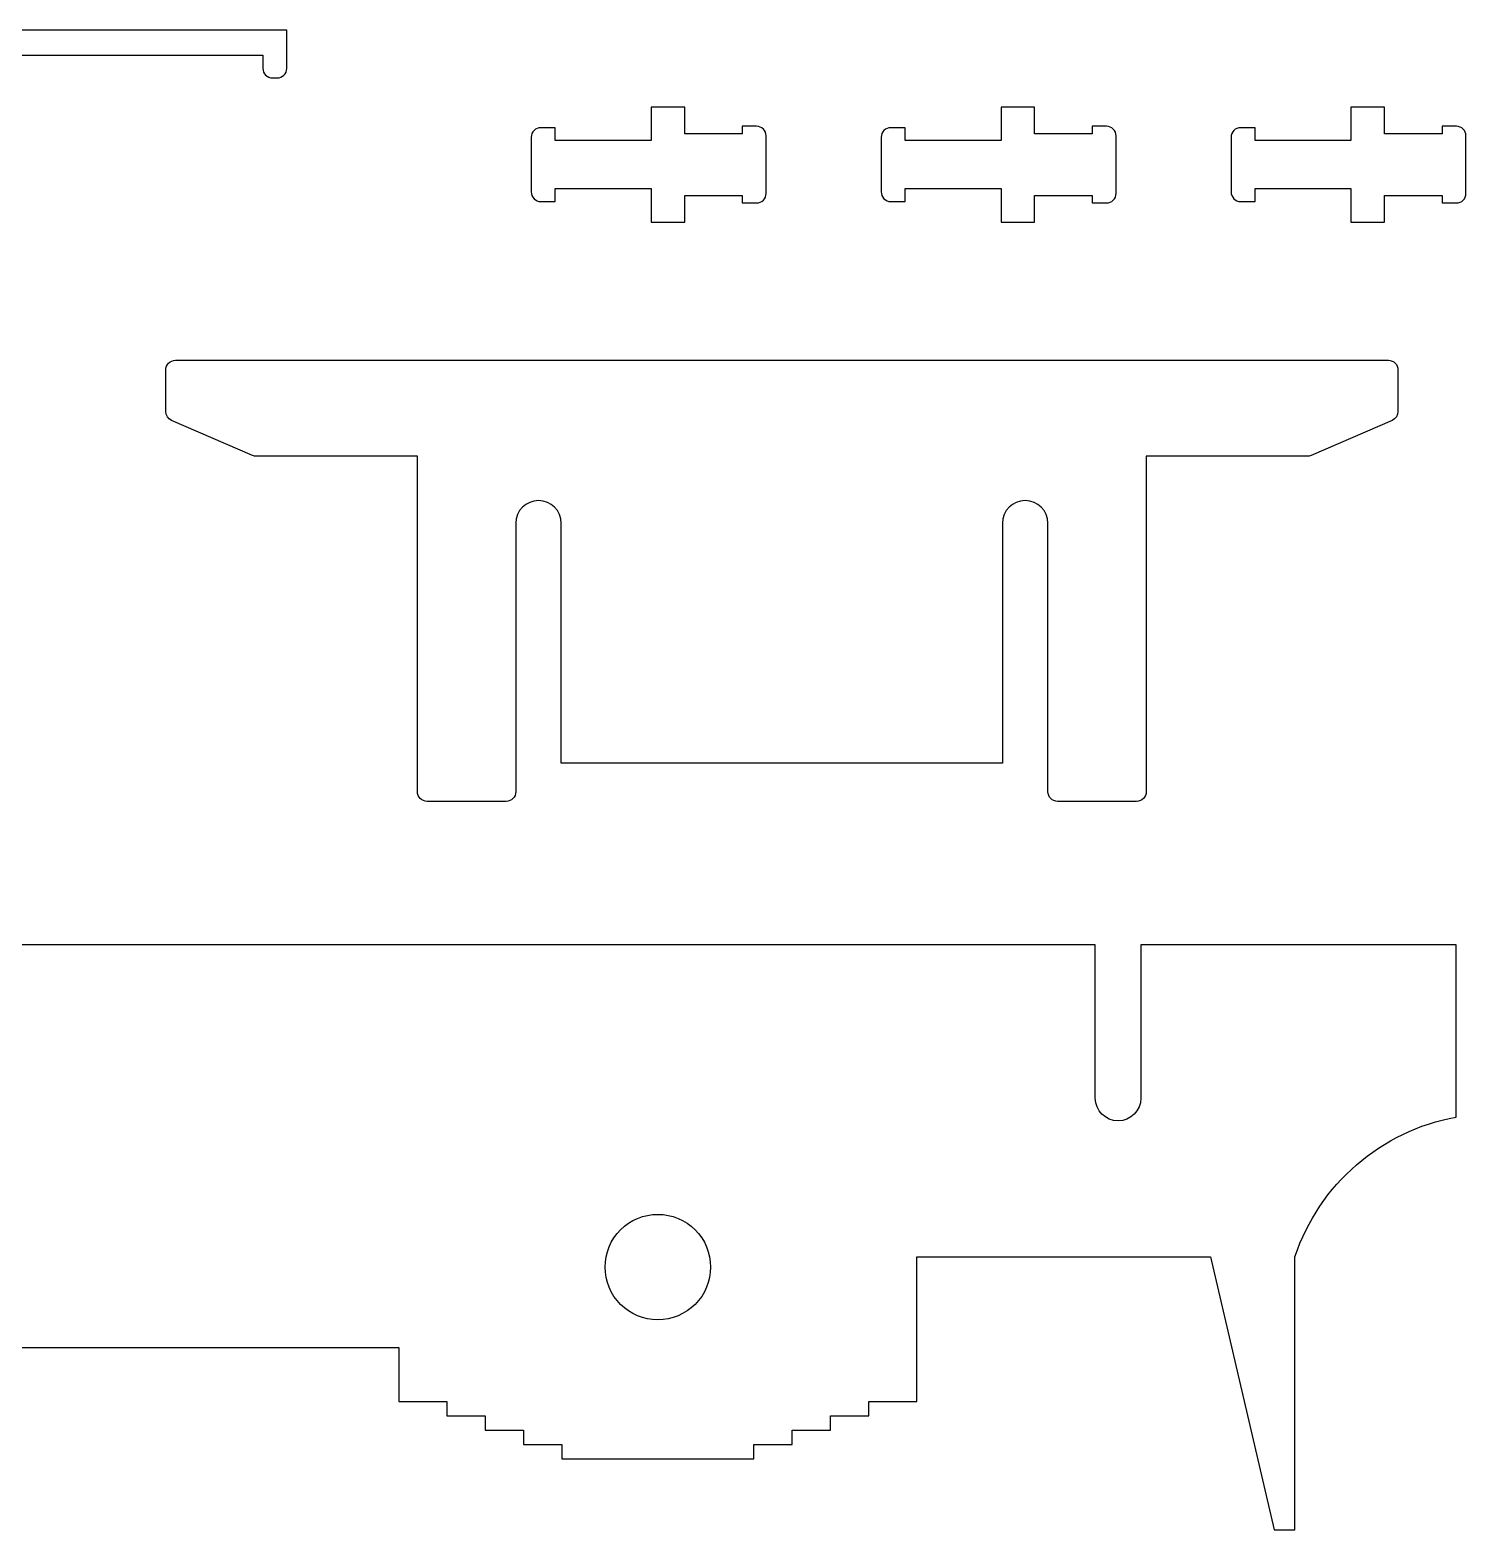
# Model space of a CAD drawing. Header units: millimetres. Extents: x 17 to 658, y 14 to 591.
# Drawn here: x 304.3 to 454.2, y 272.4 to 429 of the extents above; entities that cross this region are included whole.
import ezdxf

# ---------------------------------------------------------------- set-up
doc = ezdxf.new("R2010")
doc.units = ezdxf.units.MM

msp = doc.modelspace()

# ---------------------------------------------------------------- linework, layer by layer
at = {"flags": 128}
for points in [[(241.523653, 426.39132), (328.596939, 426.39132), (328.596939, 425.015164, 0.414214), (329.597782, 424.014321), (330.098203, 424.014321, 0.414214), (331.099045, 425.015164), (331.099045, 429.018535), (302.575038, 429.018534, -1)], [(356.612499, 412.112622, 0.414214), (357.613343, 411.111778), (359.114603, 411.111777), (359.114603, 412.462915), (369.123032, 412.462915), (369.123032, 408.959967), (372.62598, 408.959967), (372.62598, 411.742307), (378.631032, 411.742307), (378.631032, 410.961656), (380.132293, 410.961654, 0.414214), (381.133137, 411.962494), (381.133137, 417.967551, 0.414214), (380.132293, 418.96839), (378.631032, 418.968389), (378.631032, 418.187738), (372.62598, 418.187738), (372.62598, 420.970078), (369.123032, 420.970078), (369.123032, 417.46713), (359.114603, 417.46713), (359.114603, 418.818268), (357.613343, 418.818266, 0.414214), (356.612499, 417.817423), (356.612499, 412.112622)], [(393.133137, 412.112622, 0.414214), (394.13398, 411.111778), (395.63524, 411.111777), (395.63524, 412.462915), (405.643669, 412.462915), (405.643669, 408.959967), (409.146617, 408.959967), (409.146617, 411.742307), (415.151669, 411.742307), (415.151669, 410.961656), (416.65293, 410.961654, 0.414214), (417.653774, 411.962494), (417.653774, 417.967551, 0.414214), (416.65293, 418.96839), (415.151669, 418.968389), (415.151669, 418.187738), (409.146617, 418.187738), (409.146617, 420.970078), (405.643669, 420.970078), (405.643669, 417.46713), (395.63524, 417.46713), (395.63524, 418.818268), (394.13398, 418.818266, 0.414214), (393.133137, 417.817423), (393.133137, 412.112622)], [(429.653774, 412.112622, 0.414214), (430.654617, 411.111778), (432.155877, 411.111777), (432.155877, 412.462915), (442.164306, 412.462915), (442.164306, 408.959967), (445.667254, 408.959967), (445.667254, 411.742307), (451.672306, 411.742307), (451.672306, 410.961656), (453.173568, 410.961654, 0.414214), (454.174411, 411.962494), (454.174411, 417.967551, 0.414214), (453.173568, 418.96839), (451.672306, 418.968389), (451.672306, 418.187738), (445.667254, 418.187738), (445.667254, 420.970078), (442.164306, 420.970078), (442.164306, 417.46713), (432.155877, 417.46713), (432.155877, 418.818268), (430.654617, 418.818266, 0.414214), (429.653774, 417.817423), (429.653774, 412.112622)], [(345.739201, 348.498329, -0.414214), (344.73835, 349.499171), (344.738348, 384.528655), (327.93116, 384.528655, -0.102393), (327.533916, 384.610867), (319.069842, 388.27101, -0.299134), (318.466235, 389.18964), (318.466235, 393.536237, -0.414214), (319.467086, 394.537079), (446.073645, 394.537079, -0.414214), (447.074489, 393.536237), (447.074489, 389.18964, -0.299134), (446.470889, 388.27101), (438.006807, 384.610867, -0.102393), (437.609563, 384.528655), (420.802374, 384.528655), (420.802374, 349.499171, -0.414214), (419.80153, 348.498329), (411.544581, 348.498329, -0.414214), (410.543738, 349.499171), (410.543738, 377.522758, 1), (405.789737, 377.522758), (405.789738, 352.501699), (359.750984, 352.501699), (359.750986, 377.522758, 1), (354.996985, 377.522758), (354.996985, 349.499171, -0.414214), (353.996142, 348.498329), (345.739201, 348.498329)], [(272.750656, 291.500938), (342.791839, 291.500938), (342.791839, 285.857149), (347.796046, 285.857149), (347.796046, 284.355886), (351.799424, 284.355886), (351.799424, 282.854623), (355.802786, 282.854623), (355.802786, 281.353357), (359.806164, 281.353357), (359.806164, 279.852094), (379.840785, 279.852094), (379.840785, 281.353357), (383.844162, 281.353357), (383.844162, 282.854623), (387.84754, 282.854623), (387.84754, 284.355886), (391.850888, 284.355886), (391.850888, 285.857149), (396.855125, 285.857149), (396.855125, 300.970476), (427.506147, 300.970476), (434.139886, 272.438297), (436.322091, 272.438297), (436.32209, 300.970476, -0.272636), (453.143601, 315.547388), (453.143597, 333.536318), (420.240902, 333.536318), (420.240906, 317.522843, -1), (415.486913, 317.522843), (415.486917, 333.536318), (296.136448, 333.536318)], [(375.328109, 299.882995, -0.414214), (369.823476, 294.378362, -0.414214), (364.318843, 299.882995, -0.414214), (369.823476, 305.387628, -0.414214), (375.328109, 299.882995)]]:
    msp.add_lwpolyline(points, format="xyb", dxfattribs=at)

doc.saveas('drawing.dxf')
